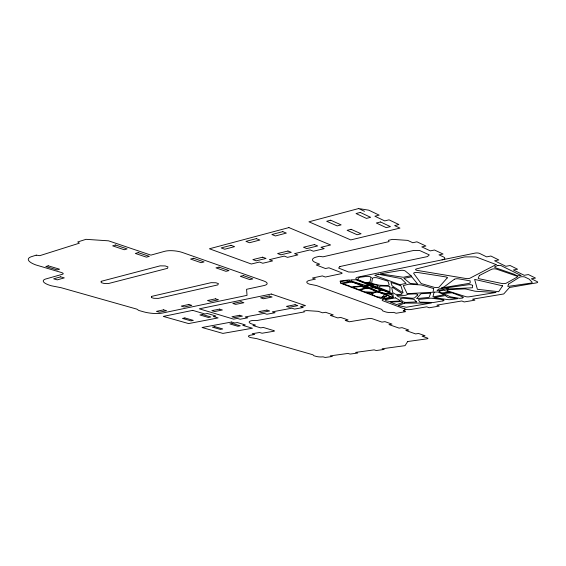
<?xml version="1.0" encoding="UTF-8"?>
<svg xmlns="http://www.w3.org/2000/svg" width="566" height="566" viewBox="0 0 566 566"><rect width="100%" height="100%" fill="white"/><g stroke="black" fill="none" stroke-linecap="round" stroke-linejoin="round"><path stroke-width="0.85" d="M358.646 208.543L308.923 221.815L350.75 239.92L399.964 228.105L394.643 225.586L398.896 224.546L389.026 219.841L384.76 220.903L374.883 216.226L379.163 215.13L368.806 210.191L358.646 208.543L364.518 211.323M446.263 288.964L448.534 288.922M404.287 308.824A5.384 1.408 1.8 0 1 403.233 310.762L405.645 311.668L396.108 313.253L393.681 312.361A6.007 1.557 2 0 1 385.297 311.809L382.581 310.819L381.809 309.418L316.684 285.597L309.255 284.104A9.459 2.703 3.2 0 1 309.828 280.304L315.432 279.123L312.46 278.012L322.365 275.911L325.337 277.029L341.305 273.661A2.271 0.672 2.8 0 0 341.546 272.72L328.924 267.789L325.478 268.539L316.252 264.959L319.698 264.18L315.927 262.709A13.372 4.132 3.1 0 1 316.875 256.907L319.45 256.306L322.938 256.844L389.019 241.604L388.474 240.302L392.521 239.368L407.704 240.387L412.791 242.743L416.901 241.816L425.887 246.005L421.79 246.903L430.379 250.88L434.462 250.002L443.058 254.014L438.99 254.863L443.694 257.042A6.53 2.045 0.8 0 1 442.046 259.865M101.187 281.316L101.18 282.611L103.925 283.432L108.538 283.516L167.586 268.312L167.939 266.855L165.159 265.928L160.143 265.85L101.187 281.316M389.974 287.089L389.868 291.794L378.753 287.478L379.369 286.587A2.915 0.828 2 0 1 382.227 286.014L387.066 286.17A2.915 0.828 1.9 0 1 389.974 287.089M472.66 285.568L472.384 287.776L446.298 289.028A2.943 0.828 0.9 0 0 445.265 289.141L437.03 290.62L438.53 289.247A2.943 0.828 1 0 1 439.902 288.787L468.245 284.748A3.014 0.856 0.5 0 1 472.66 285.568M372.414 278.359L371.685 282.986A2.943 0.849 2.2 0 0 372.98 283.771L378.597 285.059A2.936 0.842 2.1 0 0 380.189 285.257L386.161 285.49A2.943 0.842 2 0 0 389.167 284.663L388.043 281.429A2.972 0.863 2 0 0 387.116 280.863L377.43 277.927A2.993 0.877 2.1 0 0 374.267 277.651A2.993 0.877 2.1 0 0 372.414 278.359M433.705 288.547L432.997 292.24L407.152 293.669L403.268 285.582L408.793 284.182L421.387 284.974L433.705 288.547M151.61 296.386L151.377 297.56L153.874 298.303L158.317 298.395L217.832 284.903L218.419 283.601L215.894 282.767L211.09 282.675L151.61 296.386M434.065 292.155L432.933 296.931L444.091 294.78L438.034 291.985L434.065 292.155M371.063 277.503L370.008 281.684A2.957 0.856 2.3 0 1 368.615 282.3L367.773 282.42A2.957 0.856 2.3 0 1 363.903 282.073L358.455 279.873A2.972 0.863 2.4 0 1 357.868 279.144L358.816 277.764A2.986 0.877 2.4 0 1 360.252 277.234L366.301 276.434A3 0.884 2.3 0 1 369.598 276.618A7.577 2.214 2.3 0 1 370.058 276.746A3 0.877 2.3 0 1 371.063 277.503M508.558 284.09L507.78 286.446L530.406 283.191A3.12 0.884 -0.6 0 0 532.075 282.137L529.061 279.08L525.085 277.135A3.163 0.913 -0.6 0 0 522.213 276.71A3.163 0.913 -0.6 0 0 519.489 277.262L508.558 284.09M430.705 293.216L429.056 297.398L416.618 298.6L420.97 293.733L430.705 293.216M479.409 275.472L478.263 277.998A3.106 0.906 0.2 0 0 479.558 278.861L501.794 283.46A3.085 0.877 -0.2 0 0 506.365 283.134L517.14 277.114A3.163 0.92 -0.4 0 0 516.779 276.102L496.686 269.19A3.205 0.955 -0.2 0 0 491.486 269.338L479.409 275.472M377.961 286.035L377.352 287.153L370.454 284.634L372.067 284.479A2.922 0.835 2.2 0 1 375.265 284.733L377.048 285.264A2.915 0.835 2.2 0 1 377.961 286.035M407.697 341.531L405.037 345.649L382.107 348.783L384.208 349.448L376.256 350.531L374.154 349.866L355.568 352.406L357.684 353.05L350.106 354.075L347.984 353.439L330.254 355.858L332.384 356.481L325.153 357.457L323.023 356.842A4.839 1.026 3.1 0 1 316.217 356.41L313.84 355.724L312.92 354.783L256.787 338.638L250.688 337.612A7.528 1.705 4 0 1 250.512 335.185L254.7 334.478L252.188 333.742L259.568 332.497L262.079 333.233L273.923 331.237A1.79 0.417 3.8 0 0 273.937 330.65L263.254 327.431L260.714 327.87L252.952 325.542L255.492 325.089L252.33 324.134A10.464 2.519 4.1 0 1 252.096 320.547L256.759 320.561L304.409 311.894L303.737 311.109L306.609 310.578L318.29 311.342L322.634 312.807L325.549 312.291L333.261 314.908L330.353 315.411L337.753 317.915L340.654 317.413L348.111 319.946L345.21 320.434L349.243 321.792L368.855 318.552A2.568 0.644 2.4 0 1 372.47 318.785L381.951 322.111L384.951 321.63L391.983 324.106L388.983 324.573L399.072 328.11L402.058 327.657L408.801 330.035L405.822 330.48L415.607 333.912L418.578 333.48L425.052 335.758L422.087 336.183L427.5 338.079A2.413 0.559 1.6 0 1 426.941 338.843L407.697 341.531M502.58 285.837L498.66 291.723L477.379 289.297L474.641 279.399L502.58 285.837M339.89 266.551L338.61 268.065L348.543 271.984L353.778 272.069L427.45 256.582L429.304 254.919L419.625 250.497L413.88 250.42L339.89 266.551M385.106 293.973L381.144 298.586L340.866 283.255L340.109 281.267A1.472 0.424 2.8 0 1 340.852 280.877L349.356 279.894L350.22 281.069A1.472 0.424 2.6 0 1 349.724 281.465L340.866 283.255L340.392 281.79L345.472 280.75L350.404 281.33L385.984 295.02L386.217 296.372L381.187 297.291L376.532 296.761L372.166 294.568A1.415 0.389 2.2 0 1 372.053 294.228L373.914 292.863A1.422 0.396 2.2 0 1 374.359 292.7L377.182 292.169A1.422 0.396 2.1 0 1 379.015 292.247L385.106 293.973M447.197 277.927L439.202 287.012A2.964 0.842 1.1 0 1 434.271 287.33L421.861 283.743A2.993 0.863 1.3 0 1 420.984 283.276L413.732 273.484A3.085 0.92 1.3 0 1 414.8 272.586A3.085 0.92 1.3 0 1 418.026 272.536L445.576 276.873A3.071 0.899 0.8 0 1 447.197 277.927M509.492 287.493L503.733 293.959L472.553 299.173L474.895 300.164L464.177 301.947L461.821 300.971L436.874 305.138L439.258 306.086L429.148 307.762L426.757 306.829L410.767 309.503A4.061 1.068 1.7 0 1 405.1 309.135L383.019 300.815A4.167 1.125 2 0 1 383.713 299.258L393.398 297.511L392.854 293.747L357.556 279.993A7.457 2.172 2.4 0 1 358.533 276.965L474.98 253.122A3.354 1.054 0 0 1 479.628 253.434L486.654 256.879L490.899 256.03L498.809 259.943L494.585 260.763L505.877 266.303L510.079 265.511L517.572 269.218L513.397 269.989L524.229 275.302L528.382 274.56L535.493 278.076L531.368 278.797L537.297 281.705A3.127 0.884 -0.7 0 1 536.108 282.929L509.492 287.493M439.902 290.903L439.039 291.752L441.791 292.855L450.395 292.438L443.666 290.231L439.902 290.903M417.673 294.964L414.758 297.709A2.83 0.771 1.6 0 1 411.27 298.155L399.943 297.009A2.83 0.778 1.8 0 1 397.997 296.45L396.695 295.381L404.053 295.381A2.851 0.785 1.7 0 0 406.275 295.042L407.952 294.249L414.128 293.903A2.858 0.792 1.5 0 1 416.944 294.171A2.858 0.792 1.5 0 1 417.673 294.964M454.342 279.279L444.338 286.736L441.565 287.91L468.683 283.474A3.042 0.87 0.5 0 0 470.169 282.731L470.162 280.821L458.679 278.861A3.063 0.891 0.6 0 0 454.342 279.279M387.328 295.296L382.425 298.763L388.297 297.702A1.401 0.382 2 0 0 388.538 297.645L389.917 297.207A1.408 0.382 2 0 0 390.052 296.796L387.328 295.296M496.134 264.577L470.035 278.168A3.092 0.906 0.4 0 1 465.839 278.493L417.326 270.414A3.127 0.941 1.3 0 1 416.618 268.843L463.703 257.134A3.297 1.026 0.2 0 1 465.719 256.907L474.329 256.893A3.311 1.033 0.1 0 1 476.912 257.275L496.134 264.577M380.946 289.735L377.713 291.257L365.961 285.689L369.959 285.37L371.077 286.863L380.946 289.735M372.159 293.068L370.397 293.867L366.315 292.459L369.931 292.502A1.422 0.396 2.3 0 1 371.169 292.693L372.159 293.068M497.924 265.397L495.229 266.551A3.24 0.976 -0.3 0 0 495.413 267.746L514.239 274.284L517.083 275.805L521.116 275.529L500.648 265.397L497.924 265.397M382.333 290.018L378.449 291.646L385.078 293.379L391.311 293.782L382.333 290.018M365.07 285.971L364.058 286.361A1.45 0.41 2.3 0 0 364.009 286.799L365.459 287.542A1.45 0.41 2.3 0 0 366.556 287.783L368.827 287.931L365.07 285.971M404.683 303.15L398.124 305.548L406.324 307.253L431.398 303.001L404.683 303.15M378.364 274.241L374.812 275.38L399.929 284.691L406.098 283.389L401.131 278.55L378.364 274.241M36.217 255.153L31.59 256.624A22.3 6.021 7.8 0 0 35.913 264.952L61.255 272.458A4.436 1.16 7.5 0 1 62.522 274.234L45.4 279.088A17.794 4.493 7.3 0 0 51.435 285.802L61.227 287.733L136.852 309.135L138.804 310.465L143.743 311.859A13.45 3.247 5.7 0 0 162.357 313.069L247.031 295.346L246.578 289.297L263.834 285.582A11.511 3.24 4.3 0 0 263.77 280.984L182.457 252.507A12.601 3.771 6 0 0 164.649 251.318L150.903 255.125L108.523 240.826L86.004 239.326L77.74 241.951L79.382 243.168L39.818 255.662L36.217 255.153M365.806 288.363L360.754 289.905A1.429 0.403 2.4 0 0 360.761 290.415L364.002 291.646A1.429 0.396 2.4 0 0 365.02 291.823L372.159 292.219A1.429 0.396 2.2 0 0 373.15 292.169L375.76 291.674A1.429 0.396 2.2 0 0 376.057 291.15L370.44 288.596A1.443 0.403 2.3 0 0 369.301 288.37L366.973 288.257A1.443 0.403 2.3 0 0 365.806 288.363M115.506 245.007L112.655 245.863L124.244 249.74L127.109 248.906L115.506 245.007M48.23 265.822L45.818 266.551L57.131 269.911L59.557 269.204L48.23 265.822M402.178 302.881L396.561 304.565L390.25 302.074L400.049 301.6A1.387 0.375 1.8 0 1 401.768 301.904L402.44 302.555A1.38 0.368 1.8 0 1 402.178 302.881M138.189 252.627L135.324 253.441L146.445 257.155L149.325 256.363L138.189 252.627M60.682 276.838L53.629 278.819L57.237 279.859L64.305 277.892L60.682 276.838M288.901 227.589L209.413 248.778L251.318 264.011L259.504 262.044L262.787 263.254L272.628 260.912L269.338 259.681L284.259 256.101L287.542 257.367L297.872 254.905L294.589 253.625L310.097 249.903L313.366 251.219L324.226 248.63L320.957 247.292L330.586 244.979L288.901 227.589M231.02 245.319L221.172 247.922L224.73 249.231L234.579 246.656L231.02 245.319M256.32 238.633L245.955 241.371L249.514 242.736L259.872 240.026L256.32 238.633M282.795 231.635L271.878 234.522L275.437 235.951L286.346 233.093L282.795 231.635M330.685 220.224L326.681 221.278L337.145 225.898L341.135 224.879L330.685 220.224M360.259 212.441L356.035 213.552L366.428 218.398L370.638 217.316L360.259 212.441M193.593 258.266L190.572 259.051L201.043 262.681L204.064 261.916L193.593 258.266M363.86 288.363L358.823 289.679L352.724 287.252L361.794 286.446L364.115 287.917A1.443 0.41 2.4 0 1 363.86 288.363M351.104 229.315L347.121 230.312L357.111 234.727L361.08 233.758L351.104 229.315M380.529 221.964L376.326 223.011L386.238 227.631L390.427 226.612L380.529 221.964M219.014 267.124L215.986 267.867L225.947 271.319L228.975 270.59L219.014 267.124M262.695 257.19L252.853 259.596L256.193 260.82L266.027 258.443L262.695 257.19M287.96 251.028L277.623 253.547L280.948 254.827L291.285 252.33L287.96 251.028M314.356 244.583L303.482 247.236L306.8 248.573L317.668 245.941L314.356 244.583M243.352 275.607L240.324 276.3L249.804 279.59L252.839 278.911L243.352 275.607M163.609 309.85L156.442 311.371L159.407 312.22L166.581 310.713L163.609 309.85M188.832 304.487L181.254 306.1L184.233 306.984L191.81 305.385L188.832 304.487M215.497 298.82L207.481 300.525L210.467 301.452L218.483 299.761L215.497 298.82M271.298 294.03L199.31 308.824L233.581 319.132L237.409 318.417L240.118 319.238L247.858 317.795L245.149 316.96L264.188 313.387L266.904 314.243L275.076 312.722L272.359 311.852L291.907 308.18L294.61 309.078L303.242 307.472L300.539 306.56L305.499 305.626L271.298 294.03M411.701 276.767L403.933 278.366L410.216 283.396L417.708 284.118L411.701 276.767M192.723 310.366L163.284 316.408L188.605 323.582L218.122 317.915L213.332 316.486L215.837 315.998L207.382 313.472L204.871 313.974L192.723 310.366M240.996 301.791L232.817 303.461L235.711 304.374L243.889 302.718L240.996 301.791M269.232 296.025L260.579 297.794L263.466 298.756L272.126 297.001L269.232 296.025M350.835 282.073L343.569 283.538A1.457 0.417 2.7 0 0 343.562 284.167L349.194 285.823A1.45 0.41 2.6 0 1 349.569 285.986L350.425 286.587A1.443 0.41 2.6 0 0 352.406 286.877L362.24 285.865A1.457 0.417 2.4 0 0 362.594 285.207L352.781 282.172A1.465 0.424 2.6 0 0 350.835 282.073M219.537 309.114L211.804 310.663L214.663 311.533L222.396 309.984L219.537 309.114M184.877 317.95L182.485 318.425L190.926 320.844L193.317 320.377L184.877 317.95M202.38 314.47L199.897 314.965L208.352 317.455L210.835 316.974L202.38 314.47M411.093 275.734L403.254 277.276L380.281 273.845L400.65 270.406A3.092 0.927 1.6 0 1 405.214 270.973L411.093 275.734M239.673 315.283L231.933 316.755L234.678 317.59L242.418 316.125L239.673 315.283M266.89 310.097L258.719 311.654L261.464 312.524L269.635 310.975L266.89 310.097M295.084 304.727L286.446 306.369L289.184 307.281L297.822 305.647L295.084 304.727M445.293 295.565L434.037 297.666L447.975 299.612A2.851 0.771 0.9 0 0 450.536 299.619L457.632 298.664L449.255 297.652A2.872 0.785 0.9 0 1 447.628 297.192L445.293 295.565M231.565 322.033L202.034 327.502L222.891 333.409L252.436 328.238L242.772 325.365L245.276 324.912L237.317 322.542L234.812 323.002L231.565 322.033M214.79 326.674L212.392 327.113L220.351 329.391L222.742 328.959L214.79 326.674M232.315 323.455L229.831 323.915L237.791 326.257L240.274 325.811L232.315 323.455M395.549 297.85L385.771 299.605A1.394 0.375 2 0 0 385.305 300.001L386.033 300.631A1.387 0.375 2 0 0 386.564 300.836L389.104 301.395A1.387 0.375 2 0 0 390.292 301.487L399.235 301.055A1.394 0.375 1.8 0 0 400.098 300.553L395.549 297.85M442.782 300.907L433.386 302.499L419.951 302.131L418.522 300.051A2.809 0.764 1.4 0 1 420.128 299.251L430.974 298.169L442.195 299.555A2.83 0.764 1.1 0 1 443.977 300.213A2.83 0.764 1.1 0 1 442.782 300.907M462.061 297.999L459.776 298.388L450.628 296.881L442.86 293.436L452.163 292.827L462.79 296.888A2.88 0.785 0.7 0 1 462.061 297.999M370.037 282.441L366.308 283.042L370.412 283.354L370.037 282.441M495.837 292.495L469.313 296.796A2.901 0.792 0.6 0 1 465.599 296.612L447.904 290.974A2.943 0.821 0.8 0 1 449.425 289.636L463.78 288.929A2.964 0.828 0.6 0 1 466.264 289.12L474.556 291.094A2.972 0.828 0.4 0 0 475.886 291.278L495.837 292.495M368.749 284.797L364.9 285.278L352.37 281.387L350.779 279.837L355.901 279.767L368.749 284.797M372.93 284.09L369.938 284.422L367.872 283.63L369.747 283.644A2.929 0.835 2.2 0 1 371.459 283.807L372.93 284.09M416.463 301.926L406.423 302.378A2.78 0.75 1.7 0 1 403.02 301.756L400.438 299.131A2.802 0.764 1.7 0 1 403.827 298.282L412.381 299.11A2.802 0.757 1.6 0 1 414.376 299.704L416.463 301.926M393.045 287.648L391.729 287.648L392.74 292.58L395.592 294.313L399.129 294.454A2.858 0.792 1.8 0 0 401.867 293.421L393.045 287.648M392.38 297.065L391.134 296.938L386.826 294.773L385.97 293.697L391.75 294.476L392.38 297.065M378.845 288.844L371.735 286.828L371.629 285.908L378.845 288.844M400.254 285.533L390.979 282.434L392.012 285.639A2.936 0.835 1.8 0 0 392.273 285.929L403.084 292.863L401.032 286.049A2.936 0.835 1.7 0 0 400.254 285.533"/></g></svg>
